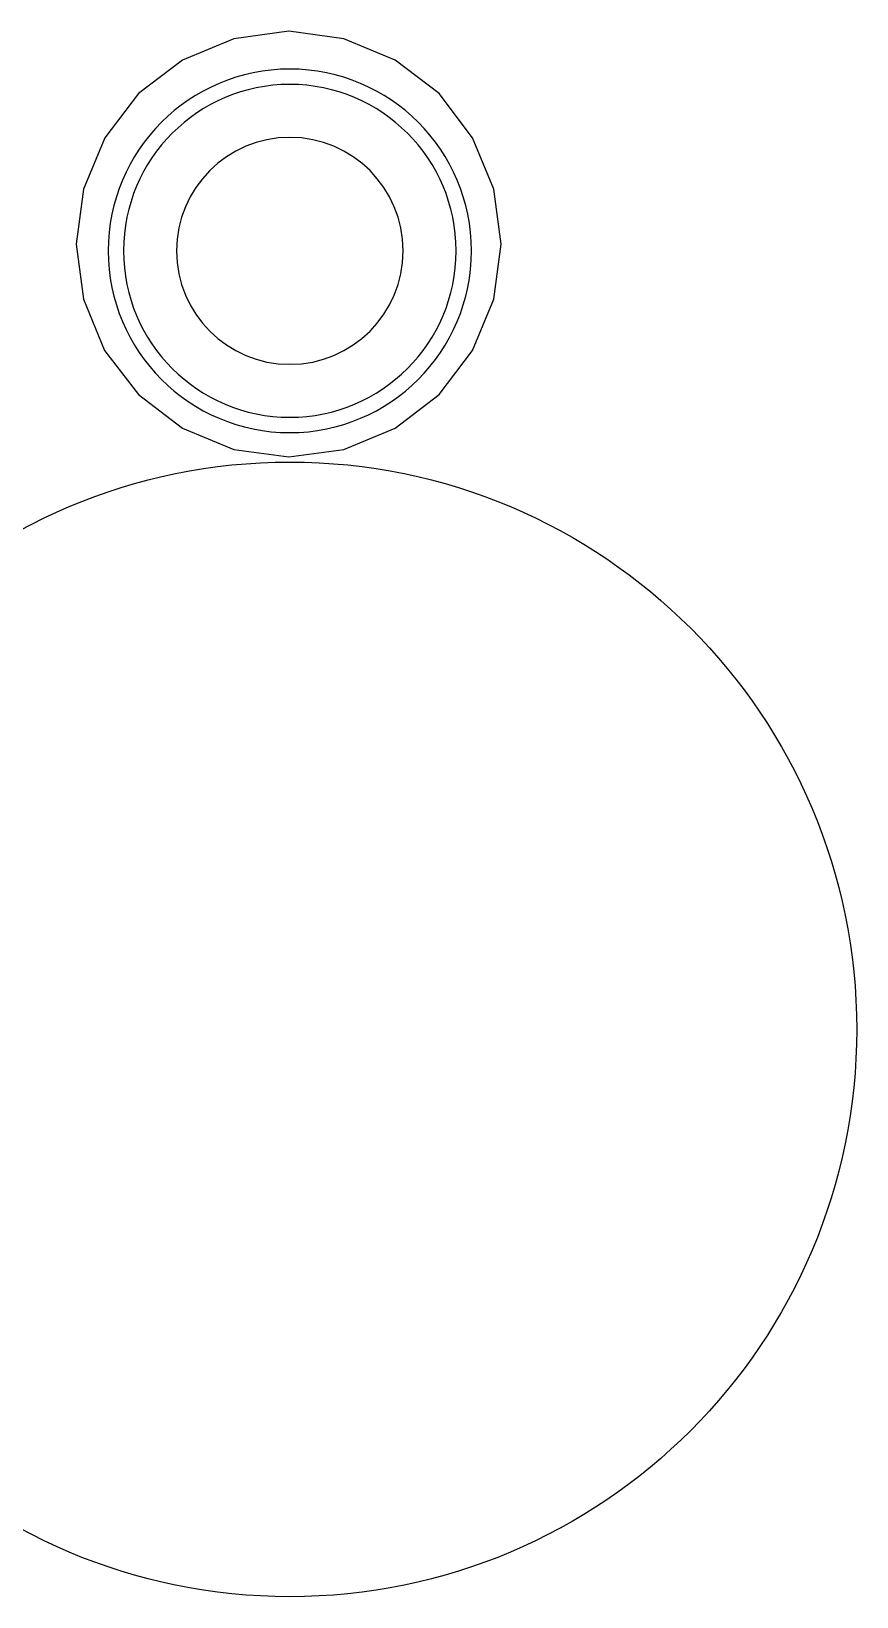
# Model space of a CAD drawing. Extents: x 338 to 7662, y 1527 to 4803.
# Drawn here: x 3767.066 to 3769.25, y 3145.75 to 3149.889 of the extents above; entities that cross this region are included whole.
import ezdxf

# ---------------------------------------------------------------- set-up
doc = ezdxf.new("R2010")
doc.units = 0
doc.header["$LTSCALE"] = 96
doc.header["$MEASUREMENT"] = 0
doc.layers.add('A-FLOR-PFIX', color=2, linetype='CONTINUOUS')

msp = doc.modelspace()

# ---------------------------------------------------------------- linework, layer by layer
at = {"layer": 'A-FLOR-PFIX'}
for points in [[(3767.74705, 3149.88884), (3767.60153, 3149.8692), (3767.46579, 3149.81295), (3767.34931, 3149.72408), (3767.26061, 3149.60751), (3767.20443, 3149.47177), (3767.18455, 3149.32634), (3767.20367, 3149.18077), (3767.25997, 3149.0451), (3767.34931, 3148.92859), (3767.46582, 3148.83922), (3767.60147, 3148.78303), (3767.74705, 3148.76384)], [(3767.74705, 3149.88884), (3767.60153, 3149.8692), (3767.46579, 3149.81295), (3767.34931, 3149.72408), (3767.26061, 3149.60751), (3767.20443, 3149.47177), (3767.18455, 3149.32634), (3767.20367, 3149.18077), (3767.25997, 3149.0451), (3767.34931, 3148.92859), (3767.46582, 3148.83922), (3767.60147, 3148.78303), (3767.74705, 3148.76384)], [(3767.74705, 3148.76384), (3767.89255, 3148.78346), (3768.02827, 3148.8397), (3768.1448, 3148.92859), (3768.23365, 3149.04523), (3768.28991, 3149.181), (3768.30955, 3149.32634), (3768.28991, 3149.47167), (3768.23365, 3149.60744), (3768.1448, 3149.72408), (3768.02827, 3149.81297), (3767.89255, 3149.86921), (3767.74705, 3149.88884)], [(3767.74705, 3148.76384), (3767.89255, 3148.78346), (3768.02827, 3148.8397), (3768.1448, 3148.92859), (3768.23365, 3149.04523), (3768.28991, 3149.181), (3768.30955, 3149.32634), (3768.28991, 3149.47167), (3768.23365, 3149.60744), (3768.1448, 3149.72408), (3768.02827, 3149.81297), (3767.89255, 3149.86921), (3767.74705, 3149.88884)]]:
    msp.add_lwpolyline(points, dxfattribs=at)
msp.add_circle((3767.75, 3147.25), 1.5, dxfattribs=at)
for radius, start, end in [(0.48057, 0, 180), (0.48057, 0, 180), (0.48057, 0, 180), (0.48057, 0, 180), (0.44, 0, 180), (0.44, 0, 180), (0.44, 0, 180), (0.44, 0, 180), (0.3, 0, 180), (0.3, 0, 180), (0.48057, 180, 0), (0.48057, 180, 0), (0.48057, 180, 0), (0.48057, 180, 0), (0.44, 180, 0), (0.44, 180, 0), (0.44, 180, 0), (0.44, 180, 0), (0.3, 180, 0), (0.3, 180, 0)]:
    msp.add_arc((3767.75, 3149.30836), radius, start, end, dxfattribs=at)

doc.saveas('drawing.dxf')
